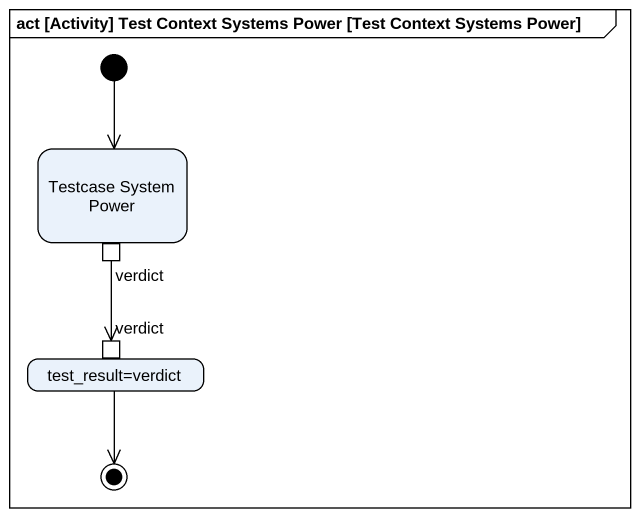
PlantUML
@startuml
mainframe act [Activity] Test Context Systems Power [Test Context Systems Power]
hide empty description
state "Testcase System Power" as Testcase_System_Power {
  state verdict <<outputPin>>
}
state "test_result=verdict" as test_result_verdict {
  state "verdict" as verdict_2 <<inputPin>>
}
[*] --> Testcase_System_Power
verdict --> verdict_2
test_result_verdict --> [*]
@enduml
